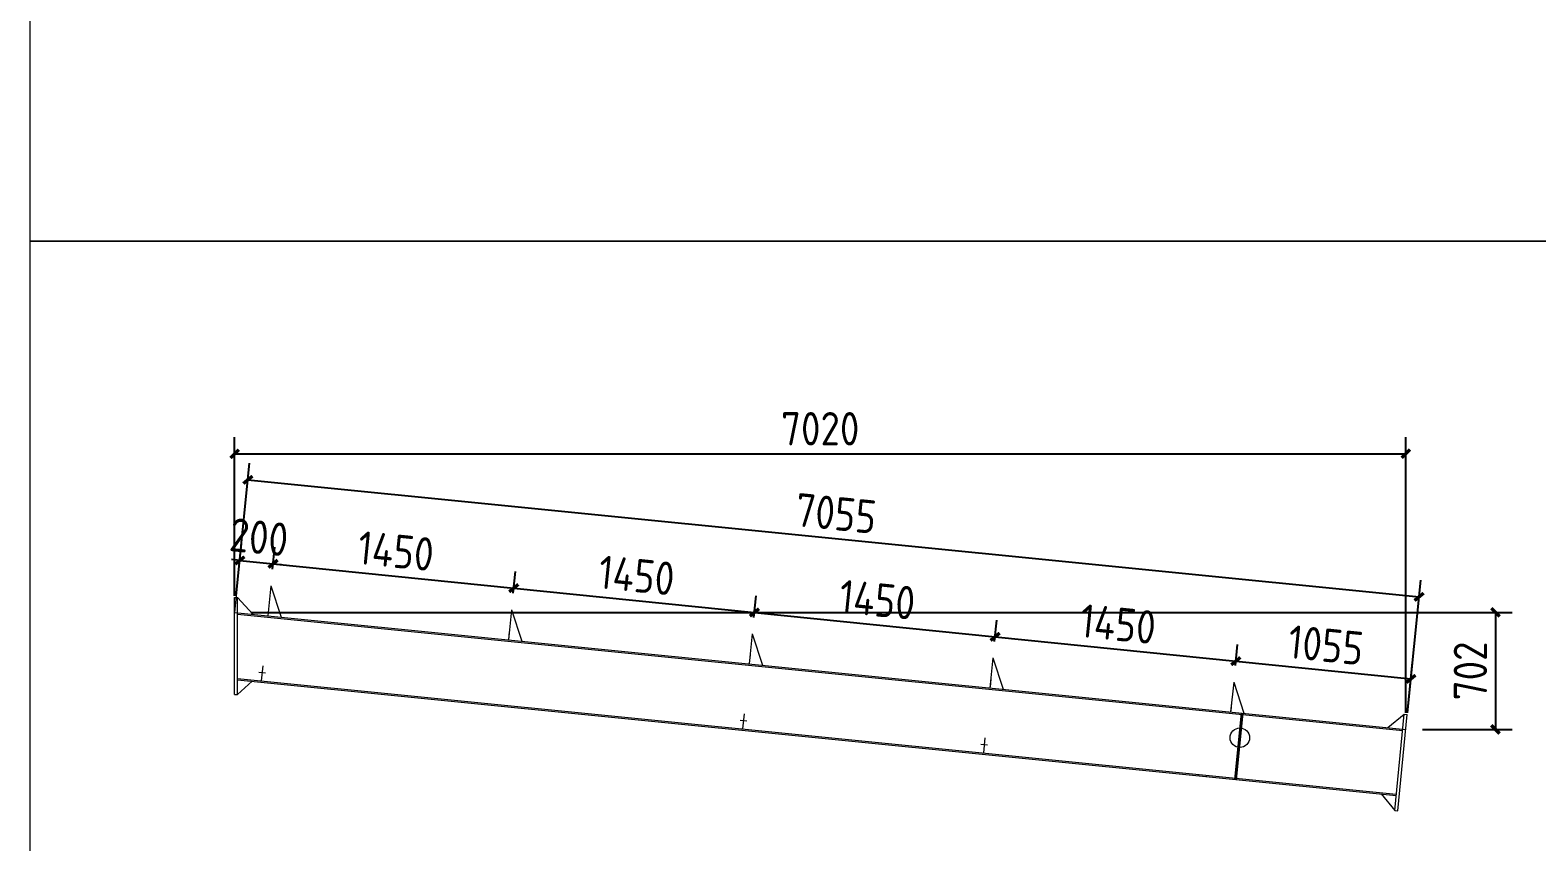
# Model space of a CAD drawing. Extents: x 485428 to 797698, y 56414 to 211814.
# Drawn here: x 718888 to 727919, y 141012 to 145881 of the extents above; entities that cross this region are included whole.
import ezdxf

# ---------------------------------------------------------------- set-up
doc = ezdxf.new("R2010")
doc.units = 0
doc.header["$LTSCALE"] = 1000
doc.header["$MEASUREMENT"] = 0
doc.styles.get("Standard").update_dxf_attribs({"font": 'gbenor.shx', "bigfont": 'gbcbig.shx'})
doc.dimstyles.get("Standard").update_dxf_attribs({"dimscale": 100, "dimtxt": 2, "dimasz": 0.4, "dimexe": 0.5, "dimexo": 1, "dimgap": 0.5, "dimtad": 1, "dimdec": 0, "dimzin": 0, "dimdsep": 46, "dimtxsty": 'Standard', "dimblk": 'ARCHTICK', "dimcen": 0.09, "dimadec": 0, "dimazin": 0, "dimtfac": 1, "dimtdec": 0, "dimtix": 1, "dimtmove": 2, "dimatfit": 3, "dimfxl": 1, "dimtolj": 1, "dimtzin": 0, "dimarcsym": 0})

# ---------------------------------------------------------------- blocks, each defined once
blk = doc.blocks.new('_ArchTick')
at = {"color": 0, "linetype": 'ByBlock', "const_width": 0.4}
blk.add_lwpolyline([(-0.5, -0.5), (0.5, 0.5)], dxfattribs=at)
blk = doc.blocks.new('*D1504')
at = {"color": 3, "lineweight": -2}
for p, q in [((720141.8, 142667.3), (720155.2, 142799.7)), ((720145.1, 142700.2), (720095.4, 142705.3)), ((720145.1, 142700.2), (720344.1, 142680.1)), ((720340.8, 142647.1), (720354.2, 142779.6)), ((720344.1, 142680.1), (720393.9, 142675.1))]:
    blk.add_line(p, q, dxfattribs=at)
at = {"layer": 'Defpoints', "color": 0}
for p in [(720344.1, 142680.1), (720131.7, 142567.8), (720330.7, 142547.6)]:
    blk.add_point(p, dxfattribs=at)
at = {"color": 3, "lineweight": -2, "xscale": 50, "yscale": 50, "zscale": 50}
for p, rotation in [((720145.1, 142700.2), 354.2225783568036), ((720344.1, 142680.1), 174.2225783568036)]:
    blk.add_blockref('_ArchTick', p, dxfattribs=dict(at, rotation=rotation))
at = {"color": 0, "lineweight": 15, "insert": (720259.7, 142839.4), "char_height": 200, "attachment_point": 5, "rotation": 354.22258}
blk.add_mtext('\\A1;200', dxfattribs=at)
blk = doc.blocks.new('*D1505')
at = {"color": 3, "lineweight": -2}
for p, q in [((720340.8, 142647.1), (720354.2, 142779.6)), ((720344.1, 142680.1), (721786.7, 142534.1)), ((721783.6, 142503.1), (721796.8, 142633.6))]:
    blk.add_line(p, q, dxfattribs=at)
at = {"layer": 'Defpoints', "color": 0}
for p in [(720330.7, 142547.6), (721786.7, 142534.1), (721773.5, 142403.6)]:
    blk.add_point(p, dxfattribs=at)
at = {"color": 3, "lineweight": -2, "xscale": 50, "yscale": 50, "zscale": 50}
for p, rotation in [((720344.1, 142680.1), 174.222578356816), ((721786.7, 142534.1), 354.2225783568159)]:
    blk.add_blockref('_ArchTick', p, dxfattribs=dict(at, rotation=rotation))
at = {"color": 0, "lineweight": 15, "insert": (721080.5, 142756.4), "char_height": 200, "attachment_point": 5, "rotation": 354.22258}
blk.add_mtext('\\A1;1450', dxfattribs=at)
blk = doc.blocks.new('*D1506')
at = {"color": 3, "lineweight": -2}
for p, q in [((721783.6, 142503.1), (721796.8, 142633.6)), ((721786.7, 142534.1), (723229.4, 142388.2)), ((723226.4, 142358.8), (723239.4, 142487.7))]:
    blk.add_line(p, q, dxfattribs=at)
at = {"layer": 'Defpoints', "color": 0}
for p in [(721773.5, 142403.6), (723229.4, 142388.2), (723216.3, 142259.3)]:
    blk.add_point(p, dxfattribs=at)
at = {"color": 3, "lineweight": -2, "xscale": 50, "yscale": 50, "zscale": 50}
for p, rotation in [((721786.7, 142534.1), 174.222578356816), ((723229.4, 142388.2), 354.2225783568159)]:
    blk.add_blockref('_ArchTick', p, dxfattribs=dict(at, rotation=rotation))
at = {"color": 0, "lineweight": 15, "insert": (722523.2, 142610.4), "char_height": 200, "attachment_point": 5, "rotation": 354.22258}
blk.add_mtext('\\A1;1450', dxfattribs=at)
blk = doc.blocks.new('*D1507')
at = {"color": 3, "lineweight": -2}
for p, q in [((723226.4, 142358.8), (723239.4, 142487.7)), ((723229.4, 142388.2), (724672, 142242.2)), ((724669.2, 142214.5), (724682.1, 142341.7))]:
    blk.add_line(p, q, dxfattribs=at)
at = {"layer": 'Defpoints', "color": 0}
for p in [(723216.3, 142259.3), (724672, 142242.2), (724659.1, 142115)]:
    blk.add_point(p, dxfattribs=at)
at = {"color": 3, "lineweight": -2, "xscale": 50, "yscale": 50, "zscale": 50}
for p, rotation in [((723229.4, 142388.2), 174.222578356816), ((724672, 142242.2), 354.2225783568159)]:
    blk.add_blockref('_ArchTick', p, dxfattribs=dict(at, rotation=rotation))
at = {"color": 0, "lineweight": 15, "insert": (723965.8, 142464.4), "char_height": 200, "attachment_point": 5, "rotation": 354.22258}
blk.add_mtext('\\A1;1450', dxfattribs=at)
blk = doc.blocks.new('*D1508')
at = {"color": 3, "lineweight": -2}
for p, q in [((724669.2, 142214.5), (724682.1, 142341.7)), ((724672, 142242.2), (726114.6, 142096.3)), ((726112, 142070.3), (726124.7, 142195.8))]:
    blk.add_line(p, q, dxfattribs=at)
at = {"layer": 'Defpoints', "color": 0}
for p in [(724659.1, 142115), (726114.6, 142096.3), (726102, 141970.8)]:
    blk.add_point(p, dxfattribs=at)
at = {"color": 3, "lineweight": -2, "xscale": 50, "yscale": 50, "zscale": 50}
for p, rotation in [((724672, 142242.2), 174.222578356816), ((726114.6, 142096.3), 354.2225783568159)]:
    blk.add_blockref('_ArchTick', p, dxfattribs=dict(at, rotation=rotation))
at = {"color": 0, "lineweight": 15, "insert": (725408.4, 142318.5), "char_height": 200, "attachment_point": 5, "rotation": 354.22258}
blk.add_mtext('\\A1;1450', dxfattribs=at)
blk = doc.blocks.new('*D1509')
at = {"color": 3, "lineweight": -2}
for p, q in [((726112, 142070.3), (726124.7, 142195.8)), ((726114.6, 142096.3), (727164.4, 141990)), ((727143.8, 141786.2), (727174.5, 142089.5))]:
    blk.add_line(p, q, dxfattribs=at)
at = {"layer": 'Defpoints', "color": 0}
for p in [(726102, 141970.8), (727164.4, 141990), (727133.7, 141686.7)]:
    blk.add_point(p, dxfattribs=at)
at = {"color": 3, "lineweight": -2, "xscale": 50, "yscale": 50, "zscale": 50}
for p, rotation in [((726114.6, 142096.3), 174.222578356816), ((727164.4, 141990), 354.2225783568159)]:
    blk.add_blockref('_ArchTick', p, dxfattribs=dict(at, rotation=rotation))
at = {"color": 0, "lineweight": 15, "insert": (726654.6, 142192.4), "char_height": 200, "attachment_point": 5, "rotation": 354.22258}
blk.add_mtext('\\A1;1055', dxfattribs=at)
blk = doc.blocks.new('*D1510')
at = {"color": 3, "lineweight": -2}
for p, q in [((720123.8, 142488.2), (720203.3, 143283.2)), ((720193.3, 143183.7), (727213.2, 142481.7)), ((727143.7, 141786.2), (727223.2, 142581.2))]:
    blk.add_line(p, q, dxfattribs=at)
at = {"layer": 'Defpoints', "color": 0}
for p in [(727213.2, 142481.7), (720113.8, 142388.7), (727133.7, 141686.7)]:
    blk.add_point(p, dxfattribs=at)
at = {"color": 3, "lineweight": -2, "xscale": 50, "yscale": 50, "zscale": 50}
for p, rotation in [((720193.3, 143183.7), 174.2894068624965), ((727213.2, 142481.7), 354.2894068624964)]:
    blk.add_blockref('_ArchTick', p, dxfattribs=dict(at, rotation=rotation))
at = {"color": 0, "lineweight": 15, "insert": (723718.2, 142982), "char_height": 200, "attachment_point": 5, "rotation": 354.28941}
blk.add_mtext('\\A1;7055', dxfattribs=at)
blk = doc.blocks.new('*D1497')
at = {"color": 3, "lineweight": -2}
for p, q in [((720213.8, 142388.7), (727770.7, 142388.7)), ((727670.7, 142388.7), (727670.7, 141686.7)), ((727233.7, 141686.7), (727770.7, 141686.7))]:
    blk.add_line(p, q, dxfattribs=at)
at = {"layer": 'Defpoints', "color": 0}
for p in [(720113.8, 142388.7), (727133.7, 141686.7), (727670.7, 141686.7)]:
    blk.add_point(p, dxfattribs=at)
at = {"color": 3, "lineweight": -2, "xscale": 50, "yscale": 50, "zscale": 50}
for p, rotation in [((727670.7, 142388.7), 90), ((727670.7, 141686.7), 270)]:
    blk.add_blockref('_ArchTick', p, dxfattribs=dict(at, rotation=rotation))
at = {"color": 0, "lineweight": 15, "insert": (727520.7, 142037.7), "char_height": 200, "attachment_point": 5, "rotation": 90}
blk.add_mtext('\\A1;702', dxfattribs=at)
blk = doc.blocks.new('*D1498')
at = {"color": 3, "lineweight": -2}
for p, q in [((720113.8, 142488.7), (720113.8, 143440)), ((727133.7, 141786.7), (727133.7, 143440)), ((720113.8, 143340), (727133.7, 143340))]:
    blk.add_line(p, q, dxfattribs=at)
at = {"layer": 'Defpoints', "color": 0}
for p in [(727133.7, 143340), (720113.8, 142388.7), (727133.7, 141686.7)]:
    blk.add_point(p, dxfattribs=at)
at = {"color": 3, "lineweight": -2, "xscale": 50, "yscale": 50, "zscale": 50, "rotation": 180}
blk.add_blockref('_ArchTick', (720113.8, 143340), dxfattribs=at)
at = {"color": 3, "lineweight": -2, "xscale": 50, "yscale": 50, "zscale": 50}
blk.add_blockref('_ArchTick', (727133.7, 143340), dxfattribs=at)
at = {"color": 0, "lineweight": 15, "insert": (723623.8, 143490), "char_height": 200, "attachment_point": 5}
blk.add_mtext('\\A1;7020', dxfattribs=at)

msp = doc.modelspace()

# ---------------------------------------------------------------- linework, layer by layer
at = {"color": 2, "lineweight": 15}
for p, q in [((720131.7, 142567.8), (720113.8, 142388.7)), ((720330.7, 142547.6), (720312.6, 142368.6)), ((720330.7, 142547.6), (720392.2, 142360.8)), ((720113.8, 142478.7), (720131.8, 142478.7)), ((720113.8, 141896.7), (720113.8, 142478.7)), ((720131.8, 141896.7), (720131.8, 142478.7)), ((720131.8, 142478.7), (720223.2, 142377.7)), ((721773.5, 142403.6), (721755.4, 142224.5)), ((721773.5, 142403.6), (721835, 142216.8)), ((721760.3, 142273.6), (721755.6, 142226.4)), ((723216.3, 142259.3), (723198.2, 142080.2)), ((723216.3, 142259.3), (723277.8, 142072.5)), ((720282.2, 142068.3), (720273.2, 141978.8)), ((723203.3, 142131), (723198.6, 142083.8)), ((724659.1, 142115), (724641, 141936)), ((724659.1, 142115), (724720.6, 141928.2)), ((720219.6, 141976.1), (720131.8, 141896.7)), ((724646.3, 141988.4), (724641.6, 141941.2)), ((726102, 141970.8), (726083.8, 141791.7)), ((726102, 141970.8), (726163.5, 141783.9)), ((720113.8, 141896.7), (720131.8, 141896.7)), ((726089.2, 141845.8), (726084.5, 141798.6)), ((723167.8, 141779.8), (723158.8, 141690.2)), ((726108.8, 141387.2), (726148.6, 141785.2)), ((726118.8, 141386.2), (726158.6, 141784.2)), ((727026.3, 141697.4), (727124.8, 141778)), ((727067, 141200.9), (727124.8, 141778)), ((727085, 141199.1), (727142.7, 141776.2)), ((727124.8, 141778), (727142.7, 141776.2)), ((724610.6, 141635.5), (724601.6, 141545.9)), ((726986.4, 141299.4), (727067, 141200.9)), ((727067, 141200.9), (727085, 141199.1))]:
    msp.add_line(p, q, dxfattribs=at)
at = {"lineweight": 15}
for p, q in [((720113.8, 142388.7), (727133.7, 141686.7)), ((720131.8, 142378.8), (727115, 141680.5)), ((720131.8, 141992.9), (727076.8, 141298.4)), ((720131.8, 141984.9), (727076, 141290.5)), ((720258.3, 142030.5), (720298.1, 142026.5)), ((723143.9, 141742), (723183.7, 141738)), ((724586.7, 141597.7), (724626.5, 141593.7))]:
    msp.add_line(p, q, dxfattribs=at)
at = {"color": 1, "lineweight": 15}
for p, q in [((726113.8, 141386.7), (726153.6, 141784.7)), ((725889.9, 141409.1), (725890.7, 141417)), ((725939.7, 141404.1), (725940.5, 141412.1))]:
    msp.add_line(p, q, dxfattribs=at)
at = {"lineweight": 15}
for points in [[(718888.1, 155114.2), (733738.1, 155114.2), (733738.1, 144614.2), (718888.1, 144614.2)], [(718888.1, 144614.2), (733738.1, 144614.2), (733738.1, 134114.2), (718888.1, 134114.2)]]:
    msp.add_lwpolyline(points, close=True, dxfattribs=at)
msp.add_circle((726138.8, 141637), 58.7, dxfattribs=at)

# ---------------------------------------------------------------- dimensions: what is measured, and where the dimension line sits
dim = msp.add_linear_dim(base=(727133.7, 143340), p1=(720113.8, 142388.7), p2=(727133.7, 141686.7), dimstyle='Standard', override={"dimtxt": 2, "dimasz": 0.5, "dimexe": 1, "dimexo": 1, "dimclrd": 3, "dimclre": 3}, dxfattribs=at)
dim.commit()
dim.dimension.update_dxf_attribs({"geometry": '*D1498', "text_midpoint": (723623.8, 143490)})
for p1, p2, distance, picture, middle in [((720113.8, 142388.7), (727133.7, 141686.7), 799, '*D1510', (723718.2, 142982)), ((720131.7, 142567.8), (720330.7, 142547.6), 133.1, '*D1504', (720259.7, 142839.4))]:
    dim = msp.add_aligned_dim(p1=p1, p2=p2, distance=distance, dimstyle='Standard', override={"dimtxt": 2, "dimasz": 0.5, "dimexe": 1, "dimexo": 1, "dimclrd": 3, "dimclre": 3}, dxfattribs=at)
    dim.commit()
    dim.dimension.update_dxf_attribs({"geometry": picture, "text_midpoint": middle})
for base, p1, p2, angle, picture, middle in [((721786.7, 142534.1), (720330.7, 142547.6), (721773.5, 142403.6), 174.22258, '*D1505', (721080.5, 142756.4)), ((723229.4, 142388.2), (721773.5, 142403.6), (723216.3, 142259.3), 174.22258, '*D1506', (722523.2, 142610.4)), ((724672, 142242.2), (723216.3, 142259.3), (724659.1, 142115), 174.22258, '*D1507', (723965.8, 142464.4)), ((726114.6, 142096.3), (724659.1, 142115), (726102, 141970.8), 174.22258, '*D1508', (725408.4, 142318.5)), ((727670.7, 141686.7), (720113.8, 142388.7), (727133.7, 141686.7), 90, '*D1497', (727520.7, 142037.7)), ((727164.4, 141990), (726102, 141970.8), (727133.7, 141686.7), 174.22258, '*D1509', (726654.6, 142192.4))]:
    dim = msp.add_linear_dim(base=base, p1=p1, p2=p2, angle=angle, dimstyle='Standard', override={"dimtxt": 2, "dimasz": 0.5, "dimexe": 1, "dimexo": 1, "dimclrd": 3, "dimclre": 3}, dxfattribs=at)
    dim.commit()
    dim.dimension.update_dxf_attribs({"geometry": picture, "text_midpoint": middle})

doc.saveas('drawing.dxf')
